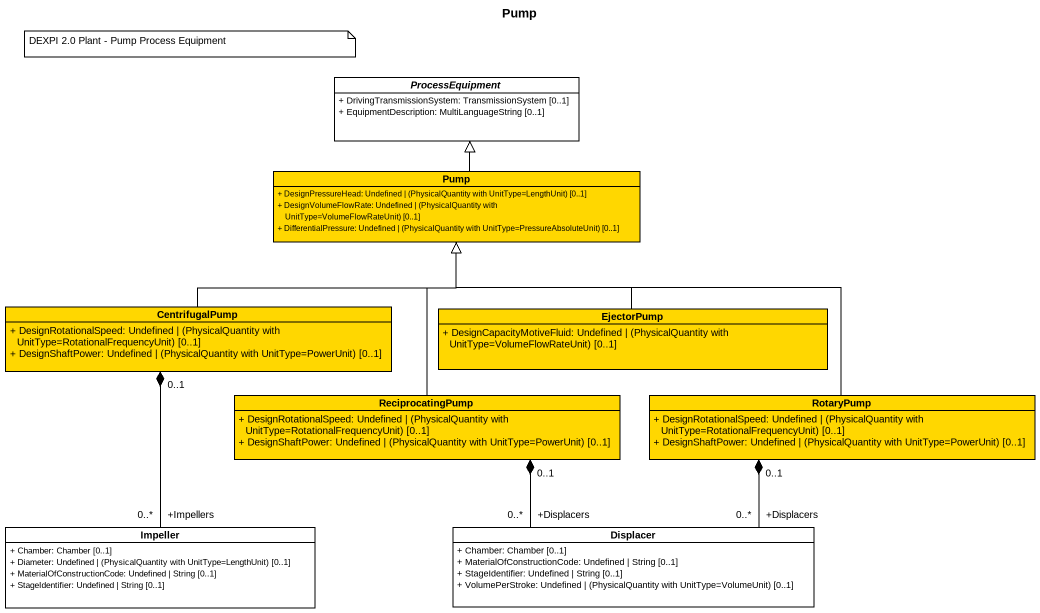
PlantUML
@startuml
title Pump
hide circle
hide empty members
skinparam classAttributeIconSize 0
abstract class ProcessEquipment {
  + DrivingTransmissionSystem: TransmissionSystem [0..1]
  + EquipmentDescription: MultiLanguageString [0..1]
}
class Pump #FFD700 {
  {field} + DesignPressureHead: Undefined | (PhysicalQuantity with UnitType=LengthUnit) [0..1]
  {field} + DesignVolumeFlowRate: Undefined | (PhysicalQuantity with UnitType=VolumeFlowRateUnit) [0..1]
  {field} + DifferentialPressure: Undefined | (PhysicalQuantity with UnitType=PressureAbsoluteUnit) [0..1]
}
class CentrifugalPump #FFD700 {
  {field} + DesignRotationalSpeed: Undefined | (PhysicalQuantity with UnitType=RotationalFrequencyUnit) [0..1]
  {field} + DesignShaftPower: Undefined | (PhysicalQuantity with UnitType=PowerUnit) [0..1]
}
class EjectorPump #FFD700 {
  {field} + DesignCapacityMotiveFluid: Undefined | (PhysicalQuantity with UnitType=VolumeFlowRateUnit) [0..1]
}
class ReciprocatingPump #FFD700 {
  {field} + DesignRotationalSpeed: Undefined | (PhysicalQuantity with UnitType=RotationalFrequencyUnit) [0..1]
  {field} + DesignShaftPower: Undefined | (PhysicalQuantity with UnitType=PowerUnit) [0..1]
}
class RotaryPump #FFD700 {
  {field} + DesignRotationalSpeed: Undefined | (PhysicalQuantity with UnitType=RotationalFrequencyUnit) [0..1]
  {field} + DesignShaftPower: Undefined | (PhysicalQuantity with UnitType=PowerUnit) [0..1]
}
class Impeller {
  + Chamber: Chamber [0..1]
  {field} + Diameter: Undefined | (PhysicalQuantity with UnitType=LengthUnit) [0..1]
  + MaterialOfConstructionCode: Undefined | String [0..1]
  + StageIdentifier: Undefined | String [0..1]
}
class Displacer {
  + Chamber: Chamber [0..1]
  + MaterialOfConstructionCode: Undefined | String [0..1]
  + StageIdentifier: Undefined | String [0..1]
  {field} + VolumePerStroke: Undefined | (PhysicalQuantity with UnitType=VolumeUnit) [0..1]
}
Pump -up-|> ProcessEquipment
CentrifugalPump -right-|> Pump
CentrifugalPump "0..1" *-- "+Impellers\n0..*" Impeller
EjectorPump -up-|> Pump
ReciprocatingPump -up-|> Pump
ReciprocatingPump "0..1" *-- "+Displacers\n0..*" Displacer
RotaryPump -left-|> Pump
RotaryPump "0..1" *-- "+Displacers\n0..*" Displacer
note as N1
  DEXPI 2.0 Plant - Pump Process Equipment
end note
@enduml
